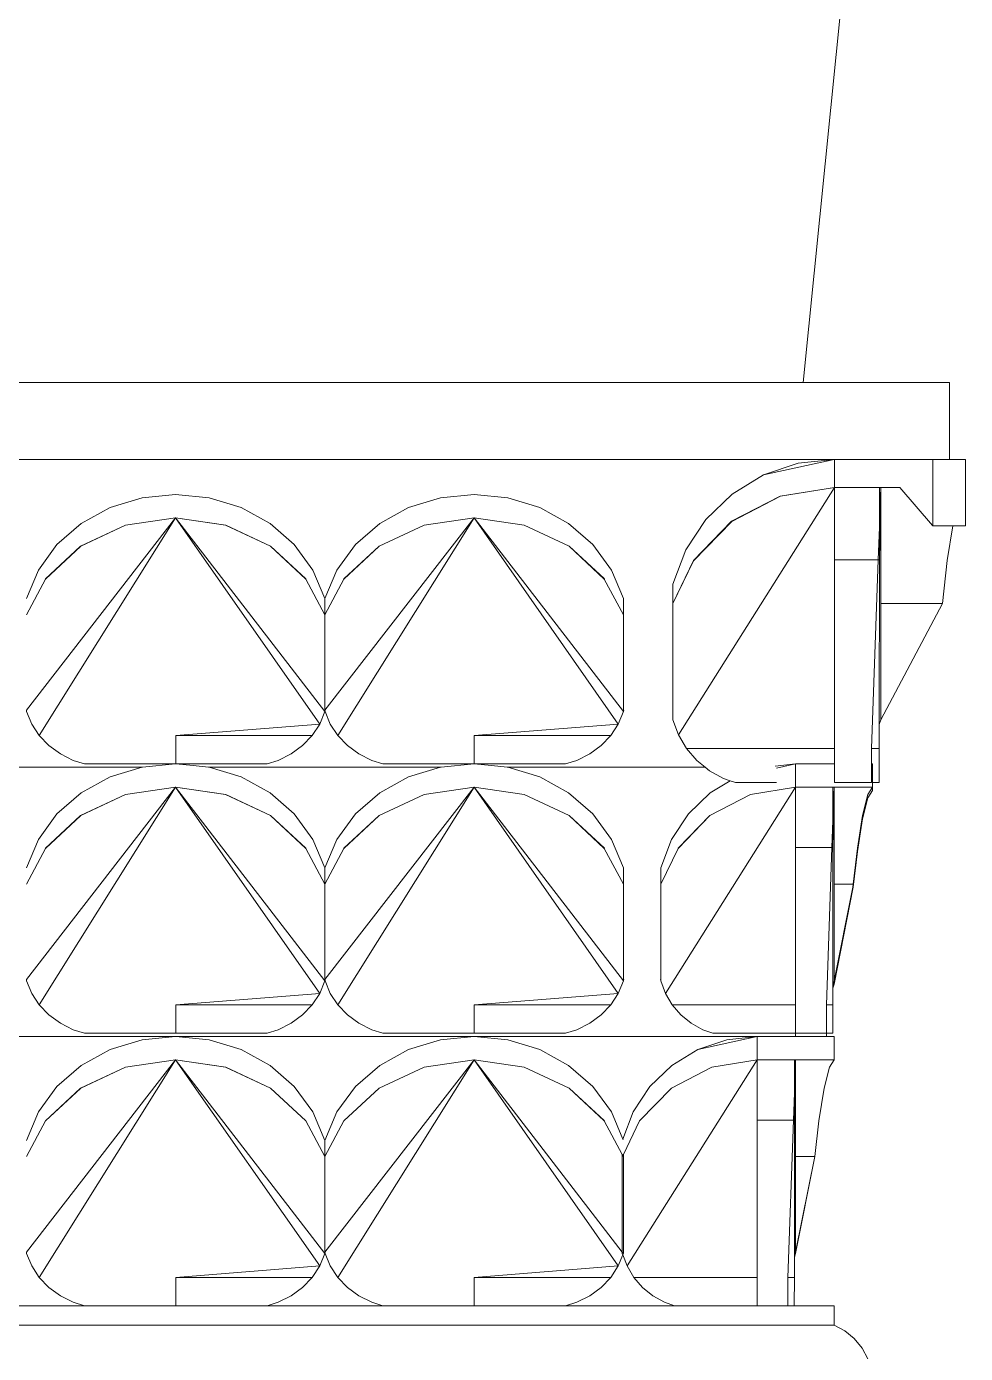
# Model space of a CAD drawing. Header units: millimetres. Extents: x -667 to -468, y -723 to -475.
# Drawn here: x -577.6009 to -577.4058, y -487.9708 to -487.6949 of the extents above; entities that cross this region are included whole.
import ezdxf

# ---------------------------------------------------------------- set-up
doc = ezdxf.new("R2010")
doc.units = ezdxf.units.MM
doc.layers.add('dinding', color=36, linetype='Continuous', lineweight=9)

msp = doc.modelspace()

# ---------------------------------------------------------------- linework, layer by layer
at = {"layer": 'dinding'}
for p, q in [((-577.42592, -487.63293), (-577.43952, -487.76893)), ((-577.76272, -487.76893), (-577.43952, -487.76893)), ((-577.43952, -487.76893), (-577.40912, -487.76893)), ((-577.40912, -487.78493), (-577.40912, -487.76893)), ((-577.43312, -487.78493), (-577.76909, -487.78493)), ((-577.44779, -487.78818), (-577.43312, -487.78493)), ((-577.44059, -487.78574), (-577.44779, -487.78818)), ((-577.43312, -487.78493), (-577.44059, -487.78574)), ((-577.43302, -487.78493), (-577.43312, -487.78493)), ((-577.43302, -487.78493), (-577.43302, -487.79076)), ((-577.43302, -487.78493), (-577.41262, -487.78493)), ((-577.41262, -487.7987), (-577.41262, -487.78493)), ((-577.41262, -487.78493), (-577.40912, -487.78493)), ((-577.40912, -487.78493), (-577.40582, -487.78493)), ((-577.40582, -487.78493), (-577.40582, -487.79875)), ((-577.44779, -487.78818), (-577.45428, -487.79214)), ((-577.46547, -487.8422), (-577.43302, -487.79076)), ((-577.43302, -487.79076), (-577.44429, -487.79255)), ((-577.43302, -487.79076), (-577.44427, -487.79257)), ((-577.43302, -487.79076), (-577.43303, -487.79862)), ((-577.42371, -487.79076), (-577.43302, -487.79076)), ((-577.42371, -487.79076), (-577.42371, -487.79758)), ((-577.42342, -487.79077), (-577.42371, -487.79076)), ((-577.42342, -487.79077), (-577.42371, -487.79843)), ((-577.4237, -487.80582), (-577.42342, -487.79077)), ((-577.41945, -487.79076), (-577.42342, -487.79077)), ((-577.42342, -487.79077), (-577.42342, -487.81491)), ((-577.41942, -487.79076), (-577.41945, -487.79076)), ((-577.41265, -487.7987), (-577.41942, -487.79076)), ((-577.58357, -487.79496), (-577.57692, -487.79292)), ((-577.57692, -487.79292), (-577.56994, -487.79225)), ((-577.56994, -487.79225), (-577.56295, -487.79292)), ((-577.56295, -487.79292), (-577.5563, -487.79496)), ((-577.52154, -487.79496), (-577.51489, -487.79292)), ((-577.51489, -487.79292), (-577.5079, -487.79225)), ((-577.5079, -487.79225), (-577.50092, -487.79292)), ((-577.50092, -487.79292), (-577.49427, -487.79496)), ((-577.45428, -487.79214), (-577.45974, -487.79742)), ((-577.44429, -487.79255), (-577.4544, -487.7978)), ((-577.44427, -487.79257), (-577.45438, -487.79784)), ((-577.56994, -487.79711), (-577.60095, -487.83711)), ((-577.56994, -487.79711), (-577.59826, -487.84235)), ((-577.58956, -487.79825), (-577.58357, -487.79496)), ((-577.58034, -487.7986), (-577.56994, -487.79711)), ((-577.56994, -487.79711), (-577.58032, -487.79862)), ((-577.56994, -487.79711), (-577.55953, -487.7986)), ((-577.56994, -487.79711), (-577.55955, -487.79862)), ((-577.53998, -487.83997), (-577.56994, -487.79711)), ((-577.53892, -487.83738), (-577.56994, -487.79711)), ((-577.5563, -487.79496), (-577.55031, -487.79825)), ((-577.5079, -487.79711), (-577.53892, -487.83711)), ((-577.5079, -487.79711), (-577.53623, -487.84235)), ((-577.52753, -487.79825), (-577.52154, -487.79496)), ((-577.51831, -487.7986), (-577.5079, -487.79711)), ((-577.5079, -487.79711), (-577.51829, -487.79862)), ((-577.5079, -487.79711), (-577.4975, -487.7986)), ((-577.5079, -487.79711), (-577.49752, -487.79862)), ((-577.47795, -487.83997), (-577.5079, -487.79711)), ((-577.47689, -487.83738), (-577.5079, -487.79711)), ((-577.49427, -487.79496), (-577.48828, -487.79825)), ((-577.5946, -487.80265), (-577.58956, -487.79825)), ((-577.58967, -487.80297), (-577.58034, -487.7986)), ((-577.58965, -487.803), (-577.58032, -487.79862)), ((-577.58032, -487.79862), (-577.58034, -487.7986)), ((-577.55955, -487.79862), (-577.55953, -487.7986)), ((-577.55955, -487.79862), (-577.55022, -487.803)), ((-577.55953, -487.7986), (-577.5502, -487.80297)), ((-577.55031, -487.79825), (-577.54527, -487.80265)), ((-577.53257, -487.80265), (-577.52753, -487.79825)), ((-577.52764, -487.80297), (-577.51831, -487.7986)), ((-577.52762, -487.803), (-577.51829, -487.79862)), ((-577.51829, -487.79862), (-577.51831, -487.7986)), ((-577.49752, -487.79862), (-577.4975, -487.7986)), ((-577.49752, -487.79862), (-577.48819, -487.803)), ((-577.4975, -487.7986), (-577.48816, -487.80297)), ((-577.48828, -487.79825), (-577.48323, -487.80265)), ((-577.45974, -487.79742), (-577.46393, -487.80377)), ((-577.4544, -487.7978), (-577.46234, -487.80599)), ((-577.45438, -487.79784), (-577.46232, -487.80601)), ((-577.43303, -487.79867), (-577.43303, -487.79862)), ((-577.43303, -487.80583), (-577.43303, -487.79867)), ((-577.42371, -487.79902), (-577.42397, -487.80582)), ((-577.42371, -487.79899), (-577.42371, -487.79843)), ((-577.42371, -487.79899), (-577.42371, -487.79902)), ((-577.42371, -487.79902), (-577.4237, -487.80582)), ((-577.41265, -487.79876), (-577.41265, -487.7987)), ((-577.41262, -487.79876), (-577.41265, -487.79876)), ((-577.41262, -487.79876), (-577.41262, -487.7987)), ((-577.41262, -487.79876), (-577.40846, -487.79876)), ((-577.40846, -487.79876), (-577.40961, -487.80599)), ((-577.40846, -487.79876), (-577.40582, -487.79875)), ((-577.59846, -487.80795), (-577.5946, -487.80265)), ((-577.54527, -487.80265), (-577.54141, -487.80795)), ((-577.53643, -487.80795), (-577.53257, -487.80265)), ((-577.48323, -487.80265), (-577.47937, -487.80795)), ((-577.597, -487.8098), (-577.58967, -487.80297)), ((-577.59698, -487.80982), (-577.58965, -487.803)), ((-577.58965, -487.803), (-577.58967, -487.80297)), ((-577.55022, -487.803), (-577.5502, -487.80297)), ((-577.55022, -487.803), (-577.54289, -487.80982)), ((-577.5502, -487.80297), (-577.54288, -487.8098)), ((-577.53496, -487.8098), (-577.52764, -487.80297)), ((-577.53495, -487.80982), (-577.52762, -487.803)), ((-577.52762, -487.803), (-577.52764, -487.80297)), ((-577.48819, -487.803), (-577.48816, -487.80297)), ((-577.48819, -487.803), (-577.48086, -487.80982)), ((-577.48816, -487.80297), (-577.48084, -487.8098)), ((-577.46393, -487.80377), (-577.46662, -487.81089)), ((-577.60095, -487.81388), (-577.59846, -487.80795)), ((-577.54141, -487.80795), (-577.53892, -487.81388)), ((-577.53892, -487.81388), (-577.53643, -487.80795)), ((-577.47937, -487.80795), (-577.47689, -487.81388)), ((-577.46234, -487.80599), (-577.46662, -487.8149)), ((-577.46662, -487.8149), (-577.46232, -487.80601)), ((-577.43305, -487.84505), (-577.43303, -487.80583)), ((-577.42397, -487.80582), (-577.43303, -487.80583)), ((-577.42397, -487.80582), (-577.42535, -487.84505)), ((-577.42397, -487.80582), (-577.4237, -487.80582)), ((-577.4237, -487.80582), (-577.42373, -487.84009)), ((-577.40961, -487.80599), (-577.41062, -487.81491)), ((-577.60095, -487.81723), (-577.59698, -487.80982)), ((-577.59698, -487.80982), (-577.597, -487.8098)), ((-577.54289, -487.80982), (-577.54288, -487.8098)), ((-577.53892, -487.81723), (-577.54289, -487.80982)), ((-577.53892, -487.81723), (-577.53495, -487.80982)), ((-577.53495, -487.80982), (-577.53496, -487.8098)), ((-577.48086, -487.80982), (-577.48084, -487.8098)), ((-577.47689, -487.81723), (-577.48086, -487.80982)), ((-577.46662, -487.8149), (-577.46662, -487.81089)), ((-577.53892, -487.81723), (-577.53892, -487.81388)), ((-577.47689, -487.81723), (-577.47689, -487.81388)), ((-577.46662, -487.8149), (-577.46662, -487.83908)), ((-577.42342, -487.81491), (-577.41062, -487.81491)), ((-577.41062, -487.81491), (-577.42342, -487.83909)), ((-577.42342, -487.83909), (-577.42342, -487.81491)), ((-577.53892, -487.83711), (-577.53892, -487.81723)), ((-577.47689, -487.81723), (-577.47689, -487.83738)), ((-577.6009, -487.83738), (-577.60095, -487.83711)), ((-577.59982, -487.83997), (-577.6009, -487.83738)), ((-577.53998, -487.83997), (-577.53892, -487.83738)), ((-577.53886, -487.83738), (-577.53892, -487.83711)), ((-577.53892, -487.83711), (-577.53892, -487.83738)), ((-577.53892, -487.83738), (-577.53889, -487.83725)), ((-577.53779, -487.83997), (-577.53886, -487.83738)), ((-577.47795, -487.83997), (-577.47689, -487.83738)), ((-577.47689, -487.83738), (-577.47683, -487.83711)), ((-577.59826, -487.84235), (-577.59982, -487.83997)), ((-577.53998, -487.83997), (-577.56991, -487.84235)), ((-577.53998, -487.83997), (-577.54156, -487.84235)), ((-577.53623, -487.84235), (-577.53779, -487.83997)), ((-577.47795, -487.83997), (-577.50788, -487.84235)), ((-577.47795, -487.83997), (-577.47952, -487.84235)), ((-577.46547, -487.8422), (-577.46662, -487.83908)), ((-577.42373, -487.84009), (-577.42342, -487.83909)), ((-577.42373, -487.84009), (-577.42373, -487.84505)), ((-577.59626, -487.84444), (-577.59826, -487.84235)), ((-577.56991, -487.84235), (-577.56991, -487.84825)), ((-577.54156, -487.84235), (-577.56991, -487.84235)), ((-577.54356, -487.84444), (-577.54156, -487.84235)), ((-577.53423, -487.84444), (-577.53623, -487.84235)), ((-577.50788, -487.84235), (-577.50787, -487.84825)), ((-577.47952, -487.84235), (-577.50788, -487.84235)), ((-577.48152, -487.84444), (-577.47952, -487.84235)), ((-577.46547, -487.8422), (-577.46377, -487.84505)), ((-577.59388, -487.84619), (-577.59626, -487.84444)), ((-577.5912, -487.84753), (-577.59388, -487.84619)), ((-577.54861, -487.84753), (-577.54593, -487.84619)), ((-577.54593, -487.84619), (-577.54356, -487.84444)), ((-577.53185, -487.84619), (-577.53423, -487.84444)), ((-577.52917, -487.84753), (-577.53185, -487.84619)), ((-577.48658, -487.84753), (-577.4839, -487.84619)), ((-577.4839, -487.84619), (-577.48152, -487.84444)), ((-577.4616, -487.84756), (-577.46377, -487.84505)), ((-577.46377, -487.84505), (-577.43305, -487.84505)), ((-577.43303, -487.84825), (-577.43305, -487.84505)), ((-577.42535, -487.84505), (-577.42373, -487.84505)), ((-577.42535, -487.84505), (-577.42535, -487.84825)), ((-577.42373, -487.84505), (-577.42374, -487.85213)), ((-577.57692, -487.84893), (-577.62498, -487.84893)), ((-577.58889, -487.84825), (-577.5912, -487.84753)), ((-577.58889, -487.84825), (-577.56994, -487.84825)), ((-577.58357, -487.85096), (-577.57692, -487.84893)), ((-577.57692, -487.84893), (-577.57679, -487.84893)), ((-577.56994, -487.84825), (-577.57679, -487.84893)), ((-577.56994, -487.84825), (-577.56991, -487.84825)), ((-577.56991, -487.84825), (-577.55092, -487.84825)), ((-577.56991, -487.84825), (-577.5663, -487.8486)), ((-577.5663, -487.8486), (-577.56308, -487.84893)), ((-577.56308, -487.84893), (-577.56295, -487.84893)), ((-577.51489, -487.84893), (-577.56295, -487.84893)), ((-577.56295, -487.84893), (-577.5563, -487.85096)), ((-577.55092, -487.84825), (-577.54861, -487.84753)), ((-577.52686, -487.84825), (-577.52917, -487.84753)), ((-577.52686, -487.84825), (-577.5079, -487.84825)), ((-577.52154, -487.85096), (-577.51489, -487.84893)), ((-577.51489, -487.84893), (-577.51476, -487.84893)), ((-577.5079, -487.84825), (-577.51476, -487.84893)), ((-577.5079, -487.84825), (-577.50787, -487.84825)), ((-577.50787, -487.84825), (-577.48889, -487.84825)), ((-577.50787, -487.84825), (-577.50427, -487.8486)), ((-577.50427, -487.8486), (-577.50105, -487.84893)), ((-577.50105, -487.84893), (-577.50092, -487.84893)), ((-577.45992, -487.84893), (-577.50092, -487.84893)), ((-577.50092, -487.84893), (-577.49427, -487.85096)), ((-577.48889, -487.84825), (-577.48658, -487.84753)), ((-577.45992, -487.84893), (-577.4616, -487.84756)), ((-577.45902, -487.84966), (-577.45992, -487.84893)), ((-577.44112, -487.84825), (-577.44538, -487.8487)), ((-577.44506, -487.84912), (-577.44112, -487.84825)), ((-577.43303, -487.84825), (-577.44112, -487.84825)), ((-577.44112, -487.85311), (-577.44112, -487.84825)), ((-577.43303, -487.85213), (-577.43303, -487.84825)), ((-577.42512, -487.84825), (-577.42535, -487.84825)), ((-577.42535, -487.84825), (-577.42535, -487.85213)), ((-577.42512, -487.84825), (-577.42512, -487.85213)), ((-577.58956, -487.85426), (-577.58357, -487.85096)), ((-577.5563, -487.85096), (-577.55031, -487.85426)), ((-577.52753, -487.85426), (-577.52154, -487.85096)), ((-577.49427, -487.85096), (-577.48828, -487.85426)), ((-577.45612, -487.85127), (-577.45902, -487.84966)), ((-577.45472, -487.85175), (-577.45883, -487.85425)), ((-577.45472, -487.85175), (-577.45612, -487.85127)), ((-577.45362, -487.85213), (-577.45472, -487.85175)), ((-577.44505, -487.85213), (-577.45362, -487.85213)), ((-577.42535, -487.85213), (-577.43303, -487.85213)), ((-577.42512, -487.85213), (-577.42512, -487.85311)), ((-577.42512, -487.85213), (-577.42374, -487.85213)), ((-577.56994, -487.85311), (-577.60095, -487.89311)), ((-577.56994, -487.85311), (-577.59826, -487.89835)), ((-577.5946, -487.85866), (-577.58956, -487.85426)), ((-577.58967, -487.85898), (-577.58034, -487.8546)), ((-577.58965, -487.85901), (-577.58032, -487.85462)), ((-577.58034, -487.8546), (-577.56994, -487.85311)), ((-577.58032, -487.85462), (-577.58034, -487.8546)), ((-577.56994, -487.85311), (-577.58032, -487.85462)), ((-577.56994, -487.85311), (-577.55953, -487.8546)), ((-577.56994, -487.85311), (-577.55955, -487.85462)), ((-577.53998, -487.89597), (-577.56994, -487.85311)), ((-577.53892, -487.89338), (-577.56994, -487.85311)), ((-577.55955, -487.85462), (-577.55953, -487.8546)), ((-577.55955, -487.85462), (-577.55022, -487.85901)), ((-577.55953, -487.8546), (-577.5502, -487.85898)), ((-577.55031, -487.85426), (-577.54527, -487.85866)), ((-577.5079, -487.85311), (-577.53892, -487.89311)), ((-577.5079, -487.85311), (-577.53623, -487.89835)), ((-577.53257, -487.85866), (-577.52753, -487.85426)), ((-577.52764, -487.85898), (-577.51831, -487.8546)), ((-577.52762, -487.85901), (-577.51829, -487.85462)), ((-577.51831, -487.8546), (-577.5079, -487.85311)), ((-577.51829, -487.85462), (-577.51831, -487.8546)), ((-577.5079, -487.85311), (-577.51829, -487.85462)), ((-577.5079, -487.85311), (-577.4975, -487.8546)), ((-577.5079, -487.85311), (-577.49752, -487.85462)), ((-577.47795, -487.89597), (-577.5079, -487.85311)), ((-577.47689, -487.89338), (-577.5079, -487.85311)), ((-577.49752, -487.85462), (-577.4975, -487.8546)), ((-577.49752, -487.85462), (-577.48819, -487.85901)), ((-577.4975, -487.8546), (-577.48816, -487.85898)), ((-577.48828, -487.85426), (-577.48323, -487.85866)), ((-577.46814, -487.89597), (-577.44112, -487.85311)), ((-577.45883, -487.85425), (-577.46338, -487.85865)), ((-577.45051, -487.8546), (-577.45893, -487.85897)), ((-577.45049, -487.85462), (-577.45891, -487.859)), ((-577.44112, -487.85311), (-577.45051, -487.8546)), ((-577.44112, -487.85311), (-577.45049, -487.85462)), ((-577.43336, -487.85311), (-577.44112, -487.85311)), ((-577.44112, -487.85311), (-577.44112, -487.85936)), ((-577.43336, -487.85311), (-577.43336, -487.85879)), ((-577.43312, -487.85311), (-577.43336, -487.85311)), ((-577.43312, -487.85311), (-577.43336, -487.8595)), ((-577.43335, -487.86566), (-577.43312, -487.85311)), ((-577.42512, -487.85311), (-577.43312, -487.85311)), ((-577.43312, -487.85311), (-577.43312, -487.87323)), ((-577.4261, -487.8546), (-577.42719, -487.85897)), ((-577.42512, -487.85311), (-577.4261, -487.8546)), ((-577.42512, -487.85379), (-577.4261, -487.85528)), ((-577.42512, -487.85379), (-577.42512, -487.85311)), ((-577.4261, -487.85528), (-577.42719, -487.85966)), ((-577.59846, -487.86395), (-577.5946, -487.85866)), ((-577.597, -487.8658), (-577.58967, -487.85898)), ((-577.59698, -487.86582), (-577.58965, -487.85901)), ((-577.58965, -487.85901), (-577.58967, -487.85898)), ((-577.55022, -487.85901), (-577.5502, -487.85898)), ((-577.55022, -487.85901), (-577.54289, -487.86582)), ((-577.5502, -487.85898), (-577.54288, -487.8658)), ((-577.54527, -487.85866), (-577.54141, -487.86395)), ((-577.53643, -487.86395), (-577.53257, -487.85866)), ((-577.53496, -487.8658), (-577.52764, -487.85898)), ((-577.53495, -487.86582), (-577.52762, -487.85901)), ((-577.52762, -487.85901), (-577.52764, -487.85898)), ((-577.48819, -487.85901), (-577.48816, -487.85898)), ((-577.48819, -487.85901), (-577.48086, -487.86582)), ((-577.48816, -487.85898), (-577.48084, -487.8658)), ((-577.48323, -487.85866), (-577.47937, -487.86395)), ((-577.46338, -487.85865), (-577.46687, -487.86395)), ((-577.45893, -487.85897), (-577.46554, -487.86579)), ((-577.45891, -487.859), (-577.46553, -487.86582)), ((-577.44112, -487.85966), (-577.44112, -487.85936)), ((-577.44112, -487.85966), (-577.44112, -487.8597)), ((-577.44112, -487.8597), (-577.44112, -487.86566)), ((-577.43336, -487.85999), (-577.43358, -487.86566)), ((-577.43336, -487.85996), (-577.43336, -487.8595)), ((-577.43336, -487.85996), (-577.43336, -487.85999)), ((-577.43336, -487.85999), (-577.43335, -487.86566)), ((-577.42719, -487.85897), (-577.42828, -487.86579)), ((-577.42828, -487.86648), (-577.42719, -487.85966)), ((-577.60095, -487.86988), (-577.59846, -487.86395)), ((-577.60095, -487.87323), (-577.59698, -487.86582)), ((-577.59698, -487.86582), (-577.597, -487.8658)), ((-577.54289, -487.86582), (-577.54288, -487.8658)), ((-577.53892, -487.87323), (-577.54289, -487.86582)), ((-577.54141, -487.86395), (-577.53892, -487.86988)), ((-577.53892, -487.86988), (-577.53643, -487.86395)), ((-577.53892, -487.87323), (-577.53495, -487.86582)), ((-577.53495, -487.86582), (-577.53496, -487.8658)), ((-577.48086, -487.86582), (-577.48084, -487.8658)), ((-577.47689, -487.87323), (-577.48086, -487.86582)), ((-577.47937, -487.86395), (-577.47689, -487.86988)), ((-577.46687, -487.86395), (-577.46912, -487.86988)), ((-577.46553, -487.86582), (-577.46912, -487.87323)), ((-577.46554, -487.86579), (-577.46553, -487.86582)), ((-577.43358, -487.86566), (-577.44112, -487.86566)), ((-577.44112, -487.86566), (-577.44112, -487.89835)), ((-577.43358, -487.86566), (-577.43472, -487.89835)), ((-577.43358, -487.86566), (-577.43335, -487.86566)), ((-577.43335, -487.86566), (-577.43337, -487.89421)), ((-577.42828, -487.86579), (-577.42912, -487.87323)), ((-577.42828, -487.86648), (-577.42912, -487.87391)), ((-577.53892, -487.87323), (-577.53892, -487.86988)), ((-577.47689, -487.87323), (-577.47689, -487.86988)), ((-577.46912, -487.87323), (-577.46912, -487.86988)), ((-577.53892, -487.89311), (-577.53892, -487.87323)), ((-577.47689, -487.87323), (-577.47689, -487.89338)), ((-577.46912, -487.87323), (-577.46912, -487.89338)), ((-577.43312, -487.87323), (-577.42912, -487.87323)), ((-577.43312, -487.89338), (-577.43312, -487.87323)), ((-577.42912, -487.87391), (-577.43312, -487.89406)), ((-577.42912, -487.87391), (-577.43312, -487.89379)), ((-577.42925, -487.87391), (-577.43312, -487.89338)), ((-577.42912, -487.87323), (-577.42925, -487.87391)), ((-577.42925, -487.87391), (-577.42912, -487.87391)), ((-577.42912, -487.87391), (-577.42912, -487.87323)), ((-577.6009, -487.89338), (-577.60095, -487.89311)), ((-577.59982, -487.89597), (-577.6009, -487.89338)), ((-577.53998, -487.89597), (-577.53892, -487.89338)), ((-577.53886, -487.89338), (-577.53892, -487.89311)), ((-577.53892, -487.89311), (-577.53892, -487.89338)), ((-577.53892, -487.89338), (-577.53889, -487.89325)), ((-577.53779, -487.89597), (-577.53886, -487.89338)), ((-577.47795, -487.89597), (-577.47689, -487.89338)), ((-577.47689, -487.89338), (-577.47683, -487.89311)), ((-577.46912, -487.89338), (-577.46917, -487.89311)), ((-577.46814, -487.89597), (-577.46912, -487.89338)), ((-577.43337, -487.89421), (-577.43312, -487.89338)), ((-577.43312, -487.89379), (-577.43312, -487.89338)), ((-577.59826, -487.89835), (-577.59982, -487.89597)), ((-577.53998, -487.89597), (-577.56991, -487.89835)), ((-577.53998, -487.89597), (-577.54156, -487.89835)), ((-577.53623, -487.89835), (-577.53779, -487.89597)), ((-577.47795, -487.89597), (-577.50788, -487.89835)), ((-577.47795, -487.89597), (-577.47952, -487.89835)), ((-577.46673, -487.89835), (-577.46814, -487.89597)), ((-577.44112, -487.89406), (-577.44112, -487.89379)), ((-577.43337, -487.89468), (-577.43319, -487.89406)), ((-577.43337, -487.89489), (-577.43312, -487.89406)), ((-577.43337, -487.89421), (-577.43337, -487.89468)), ((-577.43337, -487.89468), (-577.43337, -487.89489)), ((-577.43337, -487.89489), (-577.43337, -487.89835)), ((-577.43319, -487.89406), (-577.43312, -487.89379)), ((-577.43312, -487.89406), (-577.43312, -487.89379)), ((-577.59626, -487.90044), (-577.59826, -487.89835)), ((-577.56991, -487.89835), (-577.56991, -487.90425)), ((-577.54156, -487.89835), (-577.56991, -487.89835)), ((-577.54356, -487.90044), (-577.54156, -487.89835)), ((-577.53423, -487.90044), (-577.53623, -487.89835)), ((-577.50788, -487.89835), (-577.50787, -487.90425)), ((-577.47952, -487.89835), (-577.50788, -487.89835)), ((-577.48152, -487.90044), (-577.47952, -487.89835)), ((-577.46493, -487.90044), (-577.46673, -487.89835)), ((-577.46673, -487.89835), (-577.44112, -487.89835)), ((-577.44112, -487.90425), (-577.44112, -487.89835)), ((-577.43472, -487.89835), (-577.43472, -487.90425)), ((-577.43472, -487.89835), (-577.43337, -487.89835)), ((-577.43337, -487.89835), (-577.43338, -487.90425)), ((-577.59388, -487.90219), (-577.59626, -487.90044)), ((-577.54593, -487.90219), (-577.54356, -487.90044)), ((-577.53185, -487.90219), (-577.53423, -487.90044)), ((-577.4839, -487.90219), (-577.48152, -487.90044)), ((-577.46278, -487.90219), (-577.46493, -487.90044)), ((-577.5912, -487.90353), (-577.59388, -487.90219)), ((-577.58889, -487.90425), (-577.5912, -487.90353)), ((-577.58889, -487.90425), (-577.56991, -487.90425)), ((-577.56991, -487.90425), (-577.55092, -487.90425)), ((-577.55092, -487.90425), (-577.54861, -487.90353)), ((-577.54861, -487.90353), (-577.54593, -487.90219)), ((-577.52917, -487.90353), (-577.53185, -487.90219)), ((-577.52686, -487.90425), (-577.52917, -487.90353)), ((-577.52686, -487.90425), (-577.50787, -487.90425)), ((-577.50787, -487.90425), (-577.48889, -487.90425)), ((-577.48889, -487.90425), (-577.48658, -487.90353)), ((-577.48658, -487.90353), (-577.4839, -487.90219)), ((-577.46036, -487.90353), (-577.46278, -487.90219)), ((-577.45828, -487.90425), (-577.46036, -487.90353)), ((-577.44112, -487.90425), (-577.45828, -487.90425)), ((-577.44112, -487.90493), (-577.44112, -487.90425)), ((-577.43472, -487.90425), (-577.44112, -487.90425)), ((-577.43472, -487.90425), (-577.43472, -487.90493)), ((-577.43472, -487.90425), (-577.43338, -487.90425)), ((-577.56994, -487.90493), (-577.63194, -487.90493)), ((-577.58357, -487.90764), (-577.57692, -487.90561)), ((-577.57692, -487.90561), (-577.56994, -487.90493)), ((-577.56994, -487.90493), (-577.56991, -487.90493)), ((-577.56991, -487.90493), (-577.56295, -487.90561)), ((-577.56991, -487.90493), (-577.5079, -487.90493)), ((-577.56295, -487.90561), (-577.5563, -487.90764)), ((-577.52154, -487.90764), (-577.51489, -487.90561)), ((-577.51489, -487.90561), (-577.5079, -487.90493)), ((-577.5079, -487.90493), (-577.50787, -487.90493)), ((-577.50787, -487.90493), (-577.50092, -487.90561)), ((-577.50787, -487.90493), (-577.44912, -487.90493)), ((-577.50092, -487.90561), (-577.49427, -487.90764)), ((-577.46142, -487.90764), (-577.44912, -487.90493)), ((-577.45542, -487.90561), (-577.46142, -487.90764)), ((-577.44912, -487.90493), (-577.45542, -487.90561)), ((-577.44912, -487.90493), (-577.44905, -487.90493)), ((-577.44912, -487.90493), (-577.44912, -487.90979)), ((-577.44905, -487.90493), (-577.44902, -487.90493)), ((-577.44902, -487.90493), (-577.44138, -487.90493)), ((-577.44138, -487.90493), (-577.44112, -487.90493)), ((-577.44112, -487.90493), (-577.43472, -487.90493)), ((-577.43472, -487.90493), (-577.43312, -487.90493)), ((-577.43312, -487.90493), (-577.43312, -487.90979)), ((-577.56994, -487.90979), (-577.60095, -487.94979)), ((-577.56994, -487.90979), (-577.59826, -487.95503)), ((-577.58956, -487.91094), (-577.58357, -487.90764)), ((-577.58034, -487.91128), (-577.56994, -487.90979)), ((-577.56994, -487.90979), (-577.58032, -487.9113)), ((-577.56994, -487.90979), (-577.55953, -487.91128)), ((-577.56994, -487.90979), (-577.55955, -487.9113)), ((-577.53998, -487.95265), (-577.56994, -487.90979)), ((-577.53892, -487.95006), (-577.56994, -487.90979)), ((-577.5563, -487.90764), (-577.55031, -487.91094)), ((-577.5079, -487.90979), (-577.53892, -487.94979)), ((-577.5079, -487.90979), (-577.53623, -487.95503)), ((-577.52753, -487.91094), (-577.52154, -487.90764)), ((-577.51831, -487.91128), (-577.5079, -487.90979)), ((-577.5079, -487.90979), (-577.51829, -487.9113)), ((-577.5079, -487.90979), (-577.4975, -487.91128)), ((-577.5079, -487.90979), (-577.49752, -487.9113)), ((-577.47795, -487.95265), (-577.5079, -487.90979)), ((-577.47712, -487.94976), (-577.5079, -487.90979)), ((-577.49427, -487.90764), (-577.48828, -487.91094)), ((-577.47614, -487.95265), (-577.44912, -487.90979)), ((-577.46142, -487.90764), (-577.46683, -487.91094)), ((-577.44912, -487.90979), (-577.45851, -487.91128)), ((-577.44912, -487.90979), (-577.45849, -487.9113)), ((-577.44912, -487.90979), (-577.44912, -487.91634)), ((-577.44136, -487.90979), (-577.44912, -487.90979)), ((-577.44136, -487.90979), (-577.44136, -487.91547)), ((-577.44112, -487.90979), (-577.44136, -487.90979)), ((-577.44112, -487.90979), (-577.44136, -487.91618)), ((-577.44135, -487.92234), (-577.44112, -487.90979)), ((-577.43312, -487.90979), (-577.44112, -487.90979)), ((-577.44112, -487.90979), (-577.44112, -487.92991)), ((-577.43312, -487.90979), (-577.4341, -487.91128)), ((-577.5946, -487.91534), (-577.58956, -487.91094)), ((-577.58967, -487.91566), (-577.58034, -487.91128)), ((-577.58965, -487.91569), (-577.58032, -487.9113)), ((-577.58032, -487.9113), (-577.58034, -487.91128)), ((-577.55955, -487.9113), (-577.55953, -487.91128)), ((-577.55955, -487.9113), (-577.55022, -487.91569)), ((-577.55953, -487.91128), (-577.5502, -487.91566)), ((-577.55031, -487.91094), (-577.54527, -487.91534)), ((-577.53257, -487.91534), (-577.52753, -487.91094)), ((-577.52764, -487.91566), (-577.51831, -487.91128)), ((-577.52762, -487.91569), (-577.51829, -487.9113)), ((-577.51829, -487.9113), (-577.51831, -487.91128)), ((-577.49752, -487.9113), (-577.4975, -487.91128)), ((-577.49752, -487.9113), (-577.48819, -487.91569)), ((-577.4975, -487.91128), (-577.48816, -487.91566)), ((-577.48828, -487.91094), (-577.48323, -487.91534)), ((-577.46683, -487.91094), (-577.47138, -487.91534)), ((-577.45851, -487.91128), (-577.46693, -487.91566)), ((-577.45849, -487.9113), (-577.46691, -487.91569)), ((-577.4341, -487.91128), (-577.43519, -487.91566)), ((-577.59846, -487.92063), (-577.5946, -487.91534)), ((-577.597, -487.92248), (-577.58967, -487.91566)), ((-577.59698, -487.9225), (-577.58965, -487.91569)), ((-577.58965, -487.91569), (-577.58967, -487.91566)), ((-577.55022, -487.91569), (-577.5502, -487.91566)), ((-577.55022, -487.91569), (-577.54289, -487.9225)), ((-577.5502, -487.91566), (-577.54288, -487.92248)), ((-577.54527, -487.91534), (-577.54141, -487.92063)), ((-577.53643, -487.92063), (-577.53257, -487.91534)), ((-577.53496, -487.92248), (-577.52764, -487.91566)), ((-577.53495, -487.9225), (-577.52762, -487.91569)), ((-577.52762, -487.91569), (-577.52764, -487.91566)), ((-577.48819, -487.91569), (-577.48816, -487.91566)), ((-577.48819, -487.91569), (-577.48086, -487.9225)), ((-577.48816, -487.91566), (-577.48084, -487.92248)), ((-577.48323, -487.91534), (-577.47937, -487.92063)), ((-577.47138, -487.91534), (-577.47487, -487.92063)), ((-577.46693, -487.91566), (-577.47354, -487.92248)), ((-577.46691, -487.91569), (-577.47353, -487.9225)), ((-577.43519, -487.91566), (-577.43628, -487.92248)), ((-577.44912, -487.91638), (-577.44912, -487.91634)), ((-577.44912, -487.92234), (-577.44912, -487.91638)), ((-577.44136, -487.91667), (-577.44158, -487.92234)), ((-577.44136, -487.91665), (-577.44136, -487.91618)), ((-577.44136, -487.91665), (-577.44136, -487.91667)), ((-577.44136, -487.91667), (-577.44135, -487.92234)), ((-577.60095, -487.92656), (-577.59846, -487.92063)), ((-577.54141, -487.92063), (-577.53892, -487.92656)), ((-577.53892, -487.92656), (-577.53643, -487.92063)), ((-577.47937, -487.92063), (-577.47701, -487.92628)), ((-577.47487, -487.92063), (-577.47701, -487.92628)), ((-577.60095, -487.92991), (-577.59698, -487.9225)), ((-577.59698, -487.9225), (-577.597, -487.92248)), ((-577.54289, -487.9225), (-577.54288, -487.92248)), ((-577.53892, -487.92991), (-577.54289, -487.9225)), ((-577.53892, -487.92991), (-577.53495, -487.9225)), ((-577.53495, -487.9225), (-577.53496, -487.92248)), ((-577.48086, -487.9225), (-577.48084, -487.92248)), ((-577.47712, -487.92948), (-577.48086, -487.9225)), ((-577.47353, -487.9225), (-577.47689, -487.92944)), ((-577.47354, -487.92248), (-577.47353, -487.9225)), ((-577.44912, -487.95503), (-577.44912, -487.92234)), ((-577.44158, -487.92234), (-577.44912, -487.92234)), ((-577.44158, -487.92234), (-577.44272, -487.95503)), ((-577.44158, -487.92234), (-577.44135, -487.92234)), ((-577.44135, -487.92234), (-577.44137, -487.95089)), ((-577.43628, -487.92248), (-577.43712, -487.92991)), ((-577.53892, -487.92991), (-577.53892, -487.92656)), ((-577.47701, -487.92628), (-577.47695, -487.92641)), ((-577.47701, -487.92968), (-577.47712, -487.92948)), ((-577.47712, -487.92991), (-577.47712, -487.92948)), ((-577.47689, -487.92944), (-577.47695, -487.92957)), ((-577.47689, -487.92991), (-577.47689, -487.92944)), ((-577.53892, -487.94979), (-577.53892, -487.92991)), ((-577.47701, -487.92968), (-577.47712, -487.92991)), ((-577.47712, -487.94976), (-577.47712, -487.92991)), ((-577.47689, -487.92991), (-577.47701, -487.92968)), ((-577.47689, -487.92991), (-577.47689, -487.95006)), ((-577.44112, -487.92991), (-577.43712, -487.92991)), ((-577.44112, -487.94979), (-577.44112, -487.92991)), ((-577.43712, -487.92991), (-577.44112, -487.95006)), ((-577.43712, -487.92991), (-577.44112, -487.94979)), ((-577.6009, -487.95006), (-577.60095, -487.94979)), ((-577.59982, -487.95265), (-577.6009, -487.95006)), ((-577.53998, -487.95265), (-577.53892, -487.95006)), ((-577.53886, -487.95006), (-577.53892, -487.94979)), ((-577.53892, -487.95006), (-577.53892, -487.94979)), ((-577.53892, -487.95006), (-577.53889, -487.94993)), ((-577.53779, -487.95265), (-577.53886, -487.95006)), ((-577.47701, -487.95035), (-577.47795, -487.95265)), ((-577.47689, -487.95006), (-577.47712, -487.94976)), ((-577.47712, -487.95006), (-577.47712, -487.94976)), ((-577.47705, -487.95024), (-577.47712, -487.95006)), ((-577.47701, -487.95035), (-577.4769, -487.95009)), ((-577.47614, -487.95265), (-577.47701, -487.95035)), ((-577.47689, -487.95006), (-577.4769, -487.95009)), ((-577.44137, -487.95089), (-577.44112, -487.95006)), ((-577.44137, -487.95089), (-577.44137, -487.95503)), ((-577.44112, -487.95006), (-577.44112, -487.94979)), ((-577.59826, -487.95503), (-577.59982, -487.95265)), ((-577.53998, -487.95265), (-577.56991, -487.95503)), ((-577.53998, -487.95265), (-577.54156, -487.95503)), ((-577.53623, -487.95503), (-577.53779, -487.95265)), ((-577.47795, -487.95265), (-577.50788, -487.95503)), ((-577.47795, -487.95265), (-577.47952, -487.95503)), ((-577.47473, -487.95503), (-577.47614, -487.95265)), ((-577.59626, -487.95712), (-577.59826, -487.95503)), ((-577.59388, -487.95887), (-577.59626, -487.95712)), ((-577.56991, -487.95503), (-577.56991, -487.96093)), ((-577.54156, -487.95503), (-577.56991, -487.95503)), ((-577.54593, -487.95887), (-577.54356, -487.95712)), ((-577.54356, -487.95712), (-577.54156, -487.95503)), ((-577.53423, -487.95712), (-577.53623, -487.95503)), ((-577.53185, -487.95887), (-577.53423, -487.95712)), ((-577.50788, -487.95503), (-577.50787, -487.96093)), ((-577.47952, -487.95503), (-577.50788, -487.95503)), ((-577.4839, -487.95887), (-577.48152, -487.95712)), ((-577.48152, -487.95712), (-577.47952, -487.95503)), ((-577.47293, -487.95713), (-577.47473, -487.95503)), ((-577.47473, -487.95503), (-577.44912, -487.95503)), ((-577.47078, -487.95887), (-577.47293, -487.95713)), ((-577.44912, -487.96093), (-577.44912, -487.95503)), ((-577.44272, -487.95503), (-577.44272, -487.96093)), ((-577.44272, -487.95503), (-577.44137, -487.95503)), ((-577.44137, -487.95503), (-577.44138, -487.96093)), ((-577.5912, -487.96021), (-577.59388, -487.95887)), ((-577.54861, -487.96021), (-577.54593, -487.95887)), ((-577.52917, -487.96021), (-577.53185, -487.95887)), ((-577.48658, -487.96021), (-577.4839, -487.95887)), ((-577.46836, -487.96021), (-577.47078, -487.95887)), ((-577.61296, -487.96093), (-577.58889, -487.96093)), ((-577.58889, -487.96093), (-577.5912, -487.96021)), ((-577.58889, -487.96093), (-577.56991, -487.96093)), ((-577.56991, -487.96093), (-577.55092, -487.96093)), ((-577.55092, -487.96093), (-577.54861, -487.96021)), ((-577.55092, -487.96093), (-577.52686, -487.96093)), ((-577.52686, -487.96093), (-577.52917, -487.96021)), ((-577.52686, -487.96093), (-577.50787, -487.96093)), ((-577.50787, -487.96093), (-577.48889, -487.96093)), ((-577.48889, -487.96093), (-577.48658, -487.96021)), ((-577.48889, -487.96093), (-577.46637, -487.96093)), ((-577.46628, -487.96093), (-577.46836, -487.96021)), ((-577.46628, -487.96093), (-577.46637, -487.96093)), ((-577.46628, -487.96093), (-577.44912, -487.96093)), ((-577.44272, -487.96093), (-577.44912, -487.96093)), ((-577.44272, -487.96093), (-577.44138, -487.96093)), ((-577.43312, -487.96093), (-577.44138, -487.96093)), ((-577.43312, -487.96493), (-577.43312, -487.96093)), ((-577.43312, -487.96493), (-577.76912, -487.96493)), ((-577.43087, -487.96613), (-577.43312, -487.96493)), ((-577.42891, -487.96775), (-577.43087, -487.96613)), ((-577.4273, -487.96972), (-577.42891, -487.96775)), ((-577.4261, -487.97196), (-577.4273, -487.96972))]:
    msp.add_line(p, q, dxfattribs=at)

doc.saveas('drawing.dxf')
